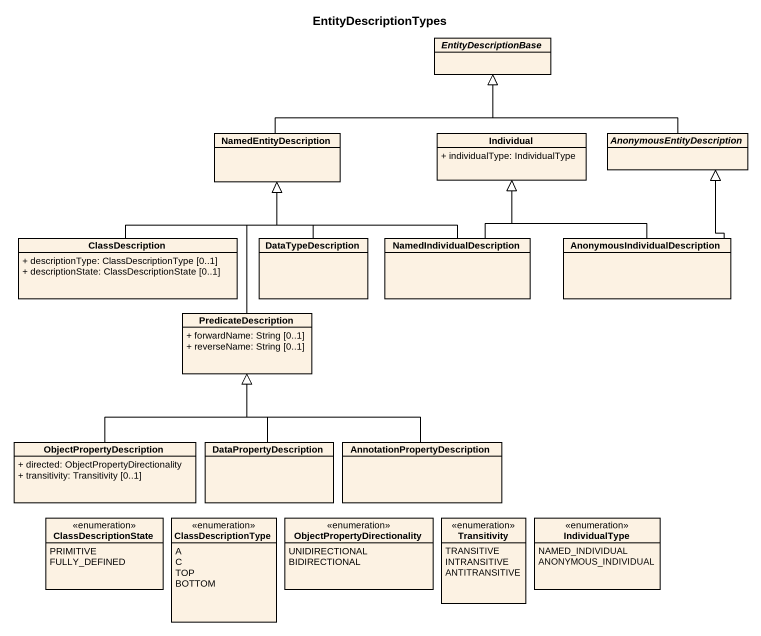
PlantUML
@startuml
title EntityDescriptionTypes
hide circle
hide empty members
skinparam classAttributeIconSize 0
abstract class EntityDescriptionBase
class NamedEntityDescription
class Individual {
  + individualType: IndividualType
}
abstract class AnonymousEntityDescription
class ClassDescription {
  + descriptionType: ClassDescriptionType [0..1]
  + descriptionState: ClassDescriptionState [0..1]
}
class DataTypeDescription
class NamedIndividualDescription
class "AnonymousIndividualDescription" as AnonymousIndividualDescripti
class PredicateDescription {
  + forwardName: String [0..1]
  + reverseName: String [0..1]
}
class ObjectPropertyDescription {
  + directed: ObjectPropertyDirectionality
  + transitivity: Transitivity [0..1]
}
class DataPropertyDescription
class "AnnotationPropertyDescription" as AnnotationPropertyDescriptio
enum ClassDescriptionState {
  PRIMITIVE
  FULLY_DEFINED
}
enum ClassDescriptionType {
  A
  C
  TOP
  BOTTOM
}
enum ObjectPropertyDirectionality {
  UNIDIRECTIONAL
  BIDIRECTIONAL
}
enum Transitivity {
  TRANSITIVE
  INTRANSITIVE
  ANTITRANSITIVE
}
enum IndividualType {
  NAMED_INDIVIDUAL
  ANONYMOUS_INDIVIDUAL
}
NamedEntityDescription -right-|> EntityDescriptionBase
AnonymousEntityDescription -left-|> EntityDescriptionBase
ClassDescription -up-|> NamedEntityDescription
DataTypeDescription -up-|> NamedEntityDescription
NamedIndividualDescription -up-|> NamedEntityDescription
NamedIndividualDescription -up-|> Individual
AnonymousIndividualDescripti -up-|> Individual
AnonymousIndividualDescripti -up-|> AnonymousEntityDescription
PredicateDescription -up-|> NamedEntityDescription
ObjectPropertyDescription -up-|> PredicateDescription
DataPropertyDescription -up-|> PredicateDescription
AnnotationPropertyDescriptio -up-|> PredicateDescription
@enduml
